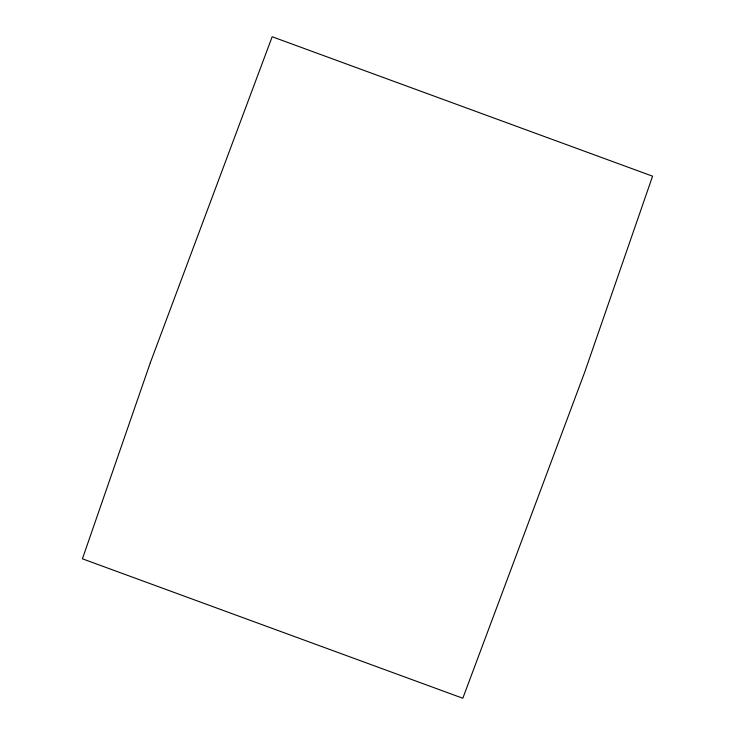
<?xml version="1.0" encoding="UTF-8"?>
<svg xmlns="http://www.w3.org/2000/svg" width="735" height="735" viewBox="0 0 735 735"><rect width="100%" height="100%" fill="white"/><g stroke="black" fill="none" stroke-linecap="round" stroke-linejoin="round"><path stroke-width="1.1" d="M150.307 362.768L82.421 558.811L462.82 698.25L584.692 372.232L652.579 176.189L272.18 36.75L150.307 362.768"/></g></svg>
